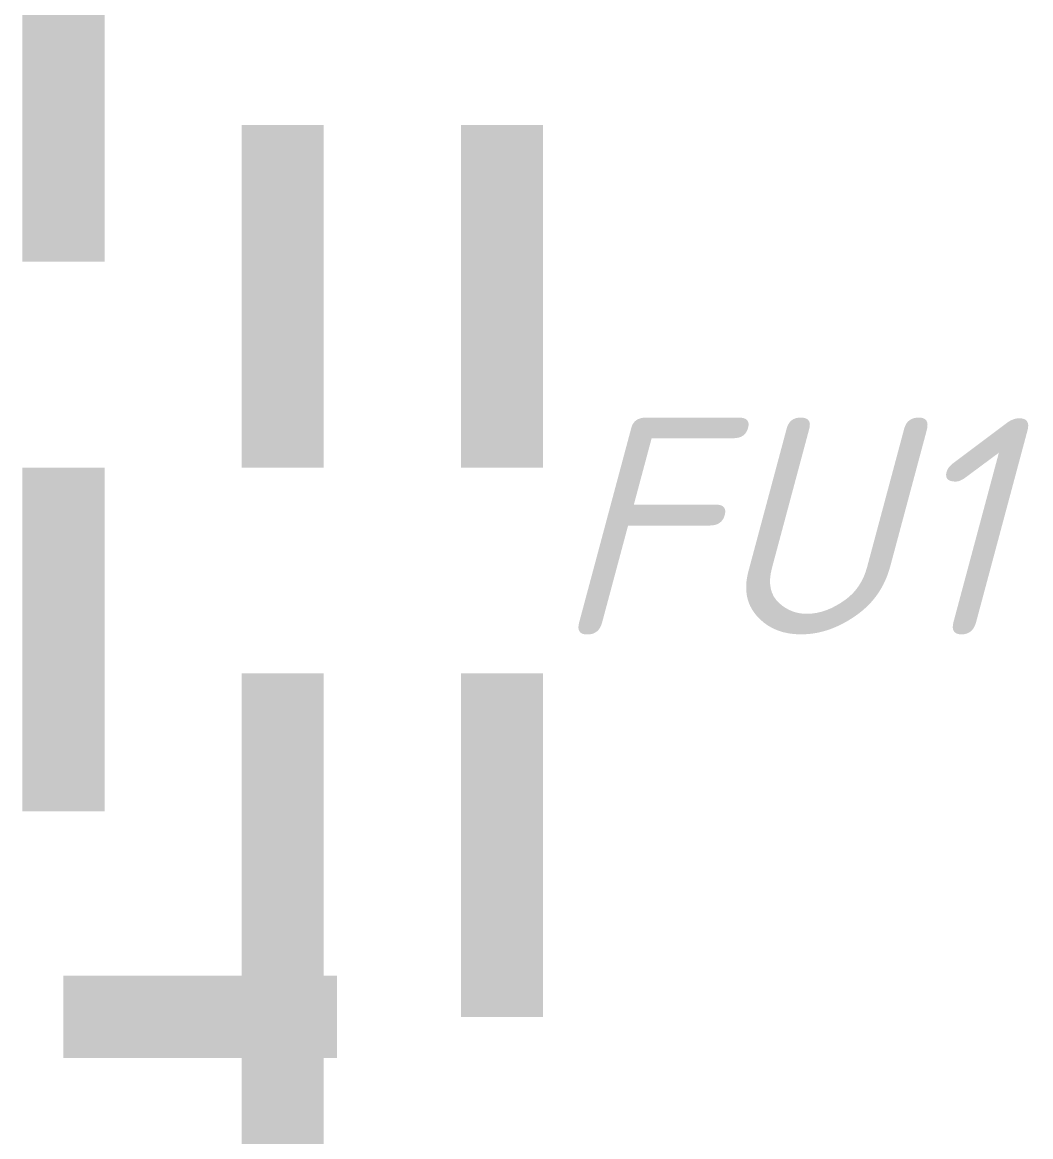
# Model space of a CAD drawing. Header units: inches. Extents: x 0 to 841, y 0 to 594.
# Drawn here: x 197.65 to 206.84, y 561.4 to 571.56 of the extents above; entities that cross this region are included whole.
import ezdxf

# ---------------------------------------------------------------- set-up
doc = ezdxf.new("R2010")
doc.units = ezdxf.units.IN
doc.layers.add('Sheet', color=255, linetype='Continuous')
doc.styles.get("Standard").update_dxf_attribs({"font": 'isocpeui.ttf'})

msp = doc.modelspace()

# ---------------------------------------------------------------- linework, layer by layer
at = {"layer": 'Sheet'}
for points in [[(198.022, 572.495, 0.749, 0.749, 0), (198.022, 569.374, 0.749, 0.749, 0)], [(200.02, 567.498, 0.749, 0.749, 0), (200.02, 570.62, 0.749, 0.749, 0)], [(202.019, 567.498, 0.749, 0.749, 0), (202.019, 570.62, 0.749, 0.749, 0)], [(198.022, 567.498, 0.749, 0.749, 0), (198.022, 564.365, 0.749, 0.749, 0)], [(200.02, 562.49, 0.749, 0.749, 0), (200.02, 565.623, 0.749, 0.749, 0)], [(202.019, 562.49, 0.749, 0.749, 0), (202.019, 565.623, 0.749, 0.749, 0)], [(198.022, 562.49, 0.749, 0.749, 0), (200.515, 562.49, 0.749, 0.749, 0)], [(200.02, 557.493, 0.749, 0.749, 0), (200.02, 562.49, 0.749, 0.749, 0)], [(200.02, 562.49, 0.3, 0.3, 0), (200.02, 557.493, 0.3, 0.3, 0)]]:
    msp.add_lwpolyline(points, format="xyseb", dxfattribs=at)

# ---------------------------------------------------------------- texts
msp.add_text('FU1', height=1.9764, dxfattribs=at).set_placement((202.48, 565.971))

doc.saveas('drawing.dxf')
